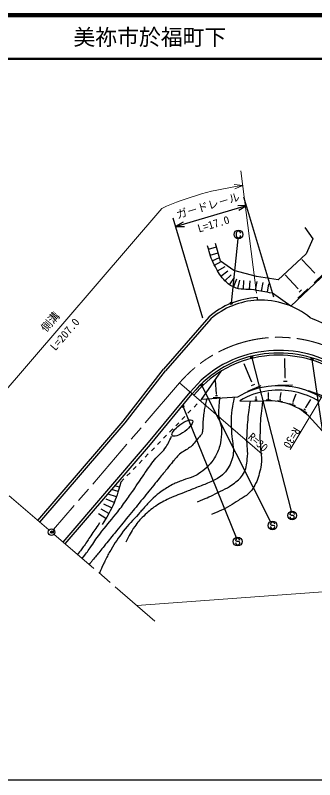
# Model space of a CAD drawing. Units: millimetres, scale not verified. Extents: x 40000 to 680000, y 20000 to 380000.
# Drawn here: x 391704 to 460278, y 205000 to 380000 of the extents above; entities that cross this region are included whole.
import ezdxf
from ezdxf.enums import TextEntityAlignment as Align

# ---------------------------------------------------------------- set-up
doc = ezdxf.new("R2010")
doc.units = ezdxf.units.MM
doc.header["$LTSCALE"] = 1000
doc.header["$PDMODE"] = 32
doc.header["$PDSIZE"] = 500
doc.linetypes.add('CHAIN', pattern=[18.5, 12, -1.5, 3.5, -1.5])
for name, color, linetype, lineweight in [('M-BGD', 7, 'Continuous', 25), ('M-BMK', 2, 'CHAIN', 13), ('M-BMK-SRVR', 3, 'Continuous', 25), ('M-STR-HTXT', 7, 'Continuous', 13), ('M-STR-STRC', 7, 'Continuous', 25), ('M-TTL', 2, 'Continuous', 140), ('M-TTL-BAND', 7, 'Continuous', 25), ('M-TTL-LINE', 7, 'Continuous', 50)]:
    doc.layers.add(name, color=color, linetype=linetype, lineweight=lineweight)
doc.layers.add('M-OTRS', color=6, linetype='Continuous')
doc.layers.add('M-TTL-TXT', color=7, linetype='Continuous')
doc.styles.add('@ＭＳ ゴシック', font='')
doc.styles.add('ＭＳ ゴシック', font='')
doc.styles.get('@ＭＳ ゴシック').set_extended_font_data('@MS Gothic')
doc.styles.get('ＭＳ ゴシック').set_extended_font_data('MS Gothic')

msp = doc.modelspace()

# ---------------------------------------------------------------- linework, layer by layer
at = {"layer": 'M-BGD'}
for p, q in [((457994, 331415), (459871, 328801)), ((438703, 323728), (437528, 327743)), ((459871, 328801), (458346, 325414)), ((435937, 326472), (437756, 326966)), ((436347, 325050), (438145, 325633)), ((468676, 326511), (454820, 313416)), ((436815, 323819), (438464, 324545)), ((458346, 325414), (451909, 319405)), ((460195, 321013), (457290, 324087)), ((437299, 322811), (438868, 323613)), ((438017, 321468), (439744, 322477)), ((441750, 321610), (438703, 323728)), ((438788, 320310), (440379, 321521)), ((439703, 319231), (441156, 320605)), ((446914, 320169), (441750, 321610)), ((456438, 317473), (453517, 320564)), ((460123, 320945), (460267, 321081)), ((460132, 318780), (462428, 320950)), ((440771, 318294), (441885, 319955)), ((441674, 317796), (442474, 319629)), ((442638, 317453), (443125, 319393)), ((443982, 317277), (444080, 319275)), ((445368, 317232), (445488, 319228)), ((446738, 317067), (447064, 319040)), ((451909, 319405), (446914, 320169)), ((448092, 316837), (448441, 318806)), ((449428, 316590), (449801, 318555)), ((456366, 317405), (456510, 317541)), ((456374, 315229), (458682, 317410)), ((456695, 316624), (457271, 317169)), ((447076, 315366), (447107, 314767)), ((454820, 313416), (450638, 316358)), ((436029, 310918), (425611, 298975)), ((436454, 310492), (426075, 298594)), ((453518, 297056), (453469, 301458)), ((445836, 296170), (444158, 300219)), ((416408, 287104), (425611, 298975)), ((416873, 286724), (426075, 298594)), ((434354, 292069), (438940, 298575)), ((437773, 293369), (437580, 296373)), ((445739, 296129), (445933, 296210)), ((453106, 296208), (453949, 296218)), ((453413, 297055), (453623, 297057)), ((444925, 293968), (448037, 295258)), ((445769, 295230), (446548, 295553)), ((451851, 295351), (455223, 295388)), ((458792, 294126), (461981, 292923)), ((422184, 282165), (431765, 293709)), ((422643, 281777), (432221, 293318)), ((442586, 292599), (434354, 292069)), ((437001, 292490), (438653, 292596)), ((437594, 292943), (438007, 292969)), ((437722, 293366), (437825, 293372)), ((446822, 292273), (446857, 292273)), ((446840, 292273), (446841, 292724)), ((449643, 292484), (449706, 292484)), ((449675, 292484), (449677, 293657)), ((452366, 292306), (452441, 292296)), ((452403, 292301), (452581, 293635)), ((455380, 291589), (456001, 293343)), ((432641, 290312), (433339, 291028)), ((434037, 291744), (434354, 292069)), ((443107, 291746), (448343, 291636)), ((446554, 291988), (447124, 291987)), ((446768, 292131), (446911, 292130)), ((449172, 291983), (450176, 291981)), ((449549, 292233), (449800, 292233)), ((451722, 291780), (452924, 291620)), ((452213, 292020), (452513, 291980)), ((454455, 291148), (455820, 290664)), ((455088, 291308), (455429, 291187)), ((455337, 291604), (455422, 291574)), ((458217, 290178), (459389, 292079)), ((431244, 288880), (431942, 289596)), ((457009, 289891), (458504, 288970)), ((457800, 289919), (458174, 289689)), ((458171, 290207), (458264, 290149)), ((396877, 264352), (416408, 287104)), ((429847, 287449), (430546, 288165)), ((458925, 288246), (462734, 284011)), ((397332, 263961), (416873, 286724)), ((427054, 284585), (427753, 285301)), ((428451, 286017), (429149, 286733)), ((425658, 283154), (426356, 283870)), ((402643, 259402), (422184, 282165)), ((403098, 259011), (422643, 281777)), ((424261, 281722), (424959, 282438)), ((422865, 280291), (423563, 281006)), ((421468, 278859), (422166, 279575)), ((418675, 275996), (419373, 276711)), ((420072, 277427), (420770, 278143)), ((417278, 274564), (417977, 275280)), ((415882, 273132), (416580, 273848)), ((415268, 270973), (413757, 271427)), ((415549, 271944), (414464, 272251)), ((414860, 269725), (412979, 270406)), ((413775, 267205), (411971, 268069)), ((414350, 268455), (412517, 269255)), ((413148, 265970), (411393, 266929)), ((412473, 264819), (410772, 265871))]:
    msp.add_line(p, q, dxfattribs=at)
for centre, radius, start, end in [((447995, 297142), 18248, 92.88655, 130.97804), ((447995, 297142), 17648, 92.88655, 130.84428), ((447995, 297142), 17648, 50.4323, 92.88655), ((423448, 223094), 94676, 60.78705, 67.78965), ((451640, 277763), 25481, 96.82124, 141.25915), ((452062, 276284), 27000, 59.14075, 97.33783), ((451640, 277763), 24881, 96.80878, 141.25915), ((451640, 277763), 24381, 96.80878, 121.39307), ((452062, 276284), 26400, 59.14075, 97.33783), ((452062, 276284), 25900, 59.14075, 97.33783), ((451640, 277763), 24381, 121.39307, 141.25915), ((451640, 277763), 17381, 96.70164, 121.39307), ((451640, 277763), 16381, 96.70164, 121.39307), ((452062, 276284), 18900, 58.94081, 97.44924), ((452062, 276284), 17900, 58.90708, 97.44924), ((449947, 278433), 13300, 47.54295, 96.92607)]:
    msp.add_arc(centre, radius, start, end, dxfattribs=at)
msp.add_ellipse((429949, 285498), major_axis=(-2314, -1733), ratio=0.321608, dxfattribs=at)
for points, knots in [([(450638, 316358), (448602, 316750), (448063, 316850), (446405, 317121), (444559, 317423), (443359, 317010), (441664, 317800), (440681, 318259), (440185, 318684), (439463, 319495), (438414, 320673), (437978, 321475), (437263, 322882), (436453, 324477), (436282, 325193), (435741, 327201)], [0, 0, 0, 0, 1, 1, 1, 2, 2, 2, 3, 3, 3, 4, 4, 4, 5, 5, 5, 5]), ([(438527, 292338), (438378, 291335), (438333, 291038), (438286, 290199), (438239, 289371), (438186, 288899), (438282, 288074), (438382, 287206), (438721, 286774), (438841, 285909), (438936, 285233), (438985, 284845), (438935, 284165), (438857, 283086), (438807, 282470), (438519, 281428), (438362, 280862), (438260, 280545), (438011, 280013), (437665, 279273), (437452, 278863), (436995, 278187), (436507, 277464), (436187, 277081), (435550, 276484), (434879, 275856), (434469, 275530), (433689, 275043), (433181, 274726), (432883, 274564), (432331, 274331), (431492, 273978), (430972, 273913), (430125, 273581), (429178, 273210), (428638, 273018), (427733, 272553), (426673, 272010), (426106, 271646), (425130, 270962), (424382, 270438), (423992, 270099), (423318, 269482), (422581, 268808), (422232, 268364), (421552, 267632), (420905, 266936), (420565, 266527), (419934, 265817), (418569, 264281), (417706, 263503), (416448, 261878), (415211, 260281), (414588, 259327), (413562, 257586), (413052, 256720), (412799, 256216), (412343, 255321), (412151, 254943), (412054, 254726), (411874, 254343), (411497, 253540), (411389, 253274), (410954, 252268)], [0, 0, 0, 0, 1, 1, 1, 2, 2, 2, 3, 3, 3, 4, 4, 4, 5, 5, 5, 6, 6, 6, 7, 7, 7, 8, 8, 8, 9, 9, 9, 10, 10, 10, 11, 11, 11, 12, 12, 12, 13, 13, 13, 14, 14, 14, 15, 15, 15, 16, 16, 16, 17, 17, 17, 18, 18, 18, 19, 19, 19, 20, 20, 20, 21, 21, 21, 21]), ([(441820, 292550), (441536, 291215), (441456, 290818), (441321, 289693), (441178, 288501), (441133, 287825), (441137, 286623), (441141, 285413), (441230, 284736), (441314, 283529), (441416, 282058), (441760, 281238), (441636, 279769), (441564, 278918), (441403, 278447), (441101, 277649), (440835, 276947), (440612, 276575), (440173, 275967), (439679, 275283), (439356, 274912), (438685, 274400), (437776, 273706), (437138, 273504), (436097, 273029), (435131, 272588), (434559, 272414), (433574, 272020), (432536, 271606), (431954, 271375), (430917, 270959), (429359, 270335), (428451, 270067), (426931, 269356), (425696, 268778), (425016, 268415), (423883, 267657), (422716, 266875), (422120, 266342), (421111, 265363), (420224, 264503), (419789, 263952), (419060, 262954), (418116, 261661), (417866, 261086), (417031, 259394)], [0, 0, 0, 0, 1, 1, 1, 2, 2, 2, 3, 3, 3, 4, 4, 4, 5, 5, 5, 6, 6, 6, 7, 7, 7, 8, 8, 8, 9, 9, 9, 10, 10, 10, 11, 11, 11, 12, 12, 12, 13, 13, 13, 14, 14, 14, 15, 15, 15, 15]), ([(435558, 292147), (435363, 291421), (435307, 291224), (435179, 290624), (435072, 290126), (435018, 289845), (434937, 289342), (434837, 288721), (434792, 288370), (434731, 287744), (434677, 287180), (434658, 286863), (434635, 286296), (434620, 285913), (434642, 285697), (434618, 285315), (434598, 285000), (434596, 284819), (434517, 284513), (434448, 284249), (434392, 284095), (434228, 283878), (434107, 283719), (434004, 283662), (433866, 283517), (433051, 282663), (432791, 281987), (431876, 281240), (431490, 280925), (431238, 280794), (430823, 280519), (430349, 280205), (430036, 280095), (429598, 279732), (428815, 279083), (428495, 278590), (427820, 277829), (427266, 277204), (426997, 276819), (426470, 276172), (425767, 275308), (425373, 274824), (424670, 273961), (424193, 273375), (423926, 273047), (423449, 272461), (422288, 271037), (421638, 270238), (420478, 268814), (419335, 267411), (418695, 266625), (417553, 265222), (416353, 263748), (415680, 262923), (414480, 261449), (413534, 260288), (413004, 259637), (412058, 258475), (411670, 257998), (411452, 257731), (411063, 257254), (410423, 256467), (410064, 256026), (409423, 255239), (409244, 255020), (409141, 254899), (408965, 254677), (408835, 254514), (408794, 254462), (408636, 254257)], [0, 0, 0, 0, 1, 1, 1, 2, 2, 2, 3, 3, 3, 4, 4, 4, 5, 5, 5, 6, 6, 6, 7, 7, 7, 8, 8, 8, 9, 9, 9, 10, 10, 10, 11, 11, 11, 12, 12, 12, 13, 13, 13, 14, 14, 14, 15, 15, 15, 16, 16, 16, 17, 17, 17, 18, 18, 18, 19, 19, 19, 20, 20, 20, 21, 21, 21, 22, 22, 22, 23, 23, 23, 23]), ([(433452, 268600), (435395, 269427), (435943, 269668), (437494, 270448), (439256, 271334), (440322, 271733), (441896, 272920), (442835, 273628), (443398, 274068), (443983, 275087), (444642, 276236), (444678, 277052), (444845, 278366), (445085, 280240), (444717, 281314), (444765, 283203), (444801, 284615), (444847, 285406), (444960, 286814), (445113, 288728), (445223, 289372), (445561, 291694)], [0, 0, 0, 0, 1, 1, 1, 2, 2, 2, 3, 3, 3, 4, 4, 4, 5, 5, 5, 6, 6, 6, 7, 7, 7, 7]), ([(448343, 291636), (448018, 289167), (447896, 288463), (447802, 286415), (447743, 285115), (447745, 284386), (447747, 283085), (447752, 280737), (448250, 279413), (448000, 277078), (447917, 276302), (447768, 275882), (447569, 275128), (447375, 274393), (447334, 273948), (446986, 273273), (446335, 272010), (445953, 271247), (444900, 270295), (444176, 269641), (443614, 269479), (442790, 268957), (442019, 268467), (441602, 268168), (440815, 267703), (439257, 266782), (438641, 266561), (436645, 265683)], [0, 0, 0, 0, 1, 1, 1, 2, 2, 2, 3, 3, 3, 4, 4, 4, 5, 5, 5, 6, 6, 6, 7, 7, 7, 8, 8, 8, 9, 9, 9, 9]), ([(407049, 255620), (407928, 256815), (408152, 257123), (408848, 258095), (409721, 259314), (410145, 260043), (411051, 261238), (412464, 263103), (413384, 264046), (414826, 265888), (415749, 267067), (416247, 267742), (417123, 268956), (417909, 270042), (418331, 270664), (419090, 271769), (420033, 273139), (420517, 273937), (421470, 275299), (422278, 276455), (422700, 277128), (423585, 278225), (424455, 279304), (425189, 279705), (425981, 280842), (426701, 281878), (426922, 282348), (427512, 283685)], [0, 0, 0, 0, 1, 1, 1, 2, 2, 2, 3, 3, 3, 4, 4, 4, 5, 5, 5, 6, 6, 6, 7, 7, 7, 8, 8, 8, 9, 9, 9, 9]), ([(415882, 273132), (415167, 270583), (414956, 269737), (414010, 267703), (413194, 265949), (412806, 265312), (411565, 263396)], [0, 0, 0, 0, 1, 1, 1, 2, 2, 2, 2]), ([(410995, 263794), (410010, 262342), (409763, 261978), (408976, 260811), (408388, 259939), (408082, 259434), (407472, 258577), (406900, 257773), (406701, 257514), (405960, 256554)], [0, 0, 0, 0, 1, 1, 1, 2, 2, 2, 3, 3, 3, 3])]:
    msp.add_open_spline(points, degree=3, knots=knots, dxfattribs=at)
at = {"layer": 'M-BMK'}
for p, q in [((429299, 295826), (400476, 262251)), ((399418, 262170), (377036, 281385)), ((400557, 261193), (424465, 240668))]:
    msp.add_line(p, q, dxfattribs=at)
msp.add_arc((452062, 276284), 30000, 59.14075, 139.35477, dxfattribs=at)
at = {"layer": 'M-BMK-SRVR'}
msp.add_circle((399988, 261682), 750, dxfattribs=at)
msp.add_point((399988, 261682), dxfattribs=at)
at = {"layer": 'M-OTRS'}
msp.add_point((400168, 261720), dxfattribs=at)
at = {"layer": 'M-STR-HTXT'}
for p, q in [((446950, 316358), (443373, 344392)), ((443804, 341020), (441822, 341289)), ((441953, 340262), (443804, 341020)), ((377908, 280637), (425247, 335781)), ((467450, 302037), (454627, 280577)), ((429299, 295826), (448268, 279541)), ((419571, 244869), (575206, 256291))]:
    msp.add_line(p, q, dxfattribs=at)
msp.add_arc((452062, 276284), 65260, 97.27011, 114.26081, dxfattribs=at)
at = {"layer": 'M-STR-STRC'}
for p, q in [((450883, 315460), (444071, 338367)), ((428422, 331628), (444641, 336450)), ((444641, 336450), (442642, 336396)), ((442937, 335404), (444641, 336450)), ((434663, 310637), (427852, 333545)), ((430126, 332674), (428422, 331628)), ((428422, 331628), (430421, 331682)), ((442297, 330087), (442297, 329587)), ((442693, 328843), (441160, 314125)), ((445840, 301611), (454859, 266463)), ((464635, 267323), (459663, 301193)), ((450185, 264107), (434430, 295262)), ((430117, 290366), (442261, 260437)), ((454712, 265635), (454613, 265753)), ((454957, 265496), (454712, 265635)), ((455258, 265493), (454957, 265496)), ((455503, 265381), (455258, 265493)), ((455609, 265245), (455503, 265381)), ((450241, 263355), (450141, 263473)), ((450486, 263216), (450241, 263355)), ((450786, 263213), (450486, 263216)), ((451031, 263101), (450786, 263213)), ((451137, 262965), (451031, 263101)), ((442242, 259651), (442143, 259770)), ((442487, 259512), (442242, 259651)), ((442788, 259510), (442487, 259512)), ((443033, 259398), (442788, 259510)), ((443139, 259261), (443033, 259398))]:
    msp.add_line(p, q, dxfattribs=at)
for centre, radius in [((442797, 329837), 1000), ((441155, 314075), 50), ((441155, 314075), 40), ((441155, 314075), 30), ((441155, 314075), 20), ((441155, 314075), 10), ((445815, 301708), 100), ((445815, 301708), 80), ((445815, 301708), 60), ((445815, 301708), 40), ((445815, 301708), 20), ((459648, 301292), 100), ((459648, 301292), 80), ((459648, 301292), 60), ((459648, 301292), 40), ((459648, 301292), 20), ((434384, 295351), 100), ((434384, 295351), 80), ((434384, 295351), 60), ((434384, 295351), 40), ((434384, 295351), 20), ((430079, 290458), 100), ((430079, 290458), 80), ((430079, 290458), 60), ((430079, 290458), 40), ((430079, 290458), 20), ((455107, 265494), 1000), ((450636, 263215), 1000), ((442637, 259511), 1000)]:
    msp.add_circle(centre, radius, dxfattribs=at)
for centre, start, end in [((442797, 330087), 359.97918, 179.97918), ((442797, 329587), 179.97918, 359.97918), ((455113, 265749), 359.53407, 179.53407), ((455109, 265249), 179.53407, 359.53407), ((450637, 262969), 179.53407, 359.53407), ((450641, 263469), 359.53407, 179.53407), ((442639, 259266), 179.53407, 359.53407), ((442643, 259765), 359.53407, 179.53407)]:
    msp.add_arc(centre, 500, start, end, dxfattribs=at)
for p in [(441155, 314075), (445815, 301708), (459648, 301292), (434384, 295351), (430079, 290458)]:
    msp.add_point(p, dxfattribs=at)
at = {"layer": 'M-TTL'}
msp.add_line((680000, 380000), (40000, 380000), dxfattribs=at)
at = {"layer": 'M-TTL-BAND'}
msp.add_line((40000, 205000), (579000, 205000), dxfattribs=at)
at = {"layer": 'M-TTL-LINE'}
msp.add_line((40000, 370000), (680000, 370000), dxfattribs=at)

# ---------------------------------------------------------------- texts
at = {"layer": 'M-STR-HTXT', "style": 'ＭＳ ゴシック'}
msp.add_text('側溝', height=1833, rotation=49.355, dxfattribs=at).set_placement((400819, 308860), align=Align.BOTTOM_CENTER)
at = {"layer": 'M-STR-HTXT', "style": '@ＭＳ ゴシック'}
msp.add_text('L=207.0', height=1833, rotation=49.355, dxfattribs=at).set_placement((402336, 307557), align=Align.TOP_CENTER)
at = {"layer": 'M-STR-HTXT', "style": 'ＭＳ ゴシック'}
for rotation, p in [(239.141, (455045, 286151)), (319.355, (444475, 282798))]:
    msp.add_text('R=30', height=1833, rotation=rotation, dxfattribs=at).set_placement(p, align=Align.BOTTOM_LEFT)
at = {"layer": 'M-STR-STRC', "style": 'ＭＳ ゴシック'}
msp.add_text('ガ－ドレ－ル', height=1833, rotation=16.559, dxfattribs=at).set_placement((436247, 334998), align=Align.BOTTOM_CENTER)
at = {"layer": 'M-STR-STRC', "style": '@ＭＳ ゴシック'}
msp.add_text('L=17.0', height=1833, rotation=16.559, dxfattribs=at).set_placement((436817, 333080), align=Align.TOP_CENTER)
at = {"layer": 'M-TTL-TXT', "style": 'ＭＳ ゴシック'}
msp.add_text('美祢市於福町下', height=3666, dxfattribs=at).set_placement((405024, 375000), align=Align.MIDDLE_LEFT)

doc.saveas('drawing.dxf')
